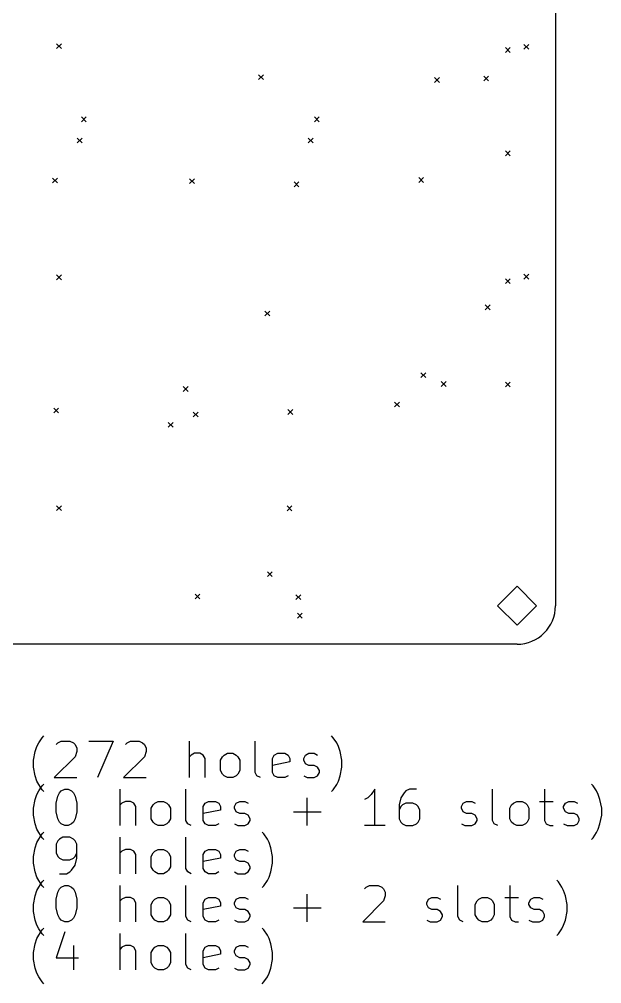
# Model space of a CAD drawing. Extents: x 40 to 137, y -218 to -60.
# Drawn here: x 88.5 to 136.5, y -218.5 to -139 of the extents above; entities that cross this region are included whole.
import ezdxf

# ---------------------------------------------------------------- set-up
doc = ezdxf.new("R2010")
doc.units = 0
doc.layers.add('BLACK', color=7, linetype='CONTINUOUS')

msp = doc.modelspace()

# ---------------------------------------------------------------- linework, layer by layer
at = {"layer": 'BLACK', "linetype": 'CONTINUOUS'}
for p, q in [((132.715, -62.738), (132.715, -187.325)), ((91.575, -141.024), (91.975, -141.424)), ((91.975, -141.024), (91.575, -141.424)), ((128.578, -141.341), (128.978, -141.742)), ((128.978, -141.341), (128.578, -141.742)), ((130.102, -141.088), (130.502, -141.487)), ((130.502, -141.088), (130.102, -141.487)), ((108.233, -143.577), (108.633, -143.977)), ((108.633, -143.577), (108.233, -143.977)), ((126.8, -143.691), (127.2, -144.091)), ((127.2, -143.691), (126.8, -144.091)), ((122.736, -143.818), (123.136, -144.218)), ((123.136, -143.818), (122.736, -144.218)), ((93.6149, -147.056), (94.0149, -147.457)), ((94.0149, -147.056), (93.6149, -147.457)), ((112.83, -147.056), (113.23, -147.457)), ((113.23, -147.056), (112.83, -147.457)), ((93.272, -148.796), (93.672, -149.196)), ((93.672, -148.796), (93.272, -149.196)), ((112.322, -148.796), (112.722, -149.196)), ((112.722, -148.796), (112.322, -149.196)), ((128.578, -149.85), (128.978, -150.25)), ((128.978, -149.85), (128.578, -150.25)), ((91.24, -152.098), (91.64, -152.498)), ((91.64, -152.098), (91.24, -152.498)), ((102.543, -152.149), (102.943, -152.549)), ((102.943, -152.149), (102.543, -152.549)), ((111.154, -152.403), (111.554, -152.803)), ((111.554, -152.403), (111.154, -152.803)), ((121.441, -152.048), (121.841, -152.448)), ((121.841, -152.048), (121.441, -152.448)), ((91.575, -160.074), (91.975, -160.474)), ((91.975, -160.074), (91.575, -160.474)), ((128.578, -160.391), (128.978, -160.791)), ((128.978, -160.391), (128.578, -160.791)), ((130.102, -160.01), (130.502, -160.41)), ((130.502, -160.01), (130.102, -160.41)), ((126.927, -162.55), (127.327, -162.951)), ((127.327, -162.55), (126.927, -162.951)), ((108.753, -163.046), (109.153, -163.446)), ((109.153, -163.046), (108.753, -163.446)), ((121.618, -168.126), (122.018, -168.526)), ((122.018, -168.126), (121.618, -168.526)), ((123.295, -168.862), (123.695, -169.262)), ((123.695, -168.862), (123.295, -169.262)), ((128.578, -168.9), (128.978, -169.3)), ((128.978, -168.9), (128.578, -169.3)), ((102.01, -169.269), (102.41, -169.669)), ((102.41, -169.269), (102.01, -169.669)), ((119.447, -170.552), (119.847, -170.951)), ((119.847, -170.552), (119.447, -170.951)), ((91.3416, -171.047), (91.7416, -171.447)), ((91.7416, -171.047), (91.3416, -171.447)), ((102.848, -171.377), (103.248, -171.777)), ((103.248, -171.377), (102.848, -171.777)), ((110.646, -171.174), (111.046, -171.574)), ((111.046, -171.174), (110.646, -171.574)), ((100.778, -172.228), (101.178, -172.628)), ((101.178, -172.228), (100.778, -172.628)), ((91.5702, -179.086), (91.9702, -179.486)), ((91.9702, -179.086), (91.5702, -179.486)), ((110.582, -179.099), (110.982, -179.499)), ((110.982, -179.099), (110.582, -179.499)), ((108.956, -184.522), (109.356, -184.921)), ((109.356, -184.522), (108.956, -184.921)), ((129.54, -185.725), (127.94, -187.325)), ((131.14, -187.325), (129.54, -185.725)), ((102.987, -186.363), (103.387, -186.763)), ((103.387, -186.363), (102.987, -186.763)), ((111.306, -186.427), (111.706, -186.826)), ((111.706, -186.427), (111.306, -186.826)), ((127.94, -187.325), (129.54, -188.925)), ((129.54, -188.925), (131.14, -187.325)), ((111.433, -187.951), (111.833, -188.35)), ((111.833, -187.951), (111.433, -188.35)), ((129.54, -190.5), (46.863, -190.5)), ((89.9559, -198.911), (90.0987, -198.625)), ((90.0987, -198.625), (90.3844, -198.196)), ((90.3844, -198.196), (90.5273, -198.054)), ((91.5273, -198.768), (91.6701, -198.625)), ((91.6701, -198.625), (91.9559, -198.482)), ((91.9559, -198.482), (92.6701, -198.482)), ((92.6701, -198.482), (92.9559, -198.625)), ((92.9559, -198.625), (93.0987, -198.768)), ((94.2416, -198.482), (96.2416, -198.482)), ((96.2416, -198.482), (94.9559, -201.482)), ((97.2416, -198.768), (97.3844, -198.625)), ((97.3844, -198.625), (97.6701, -198.482)), ((97.6701, -198.482), (98.3844, -198.482)), ((98.3844, -198.482), (98.6701, -198.625)), ((98.6701, -198.625), (98.813, -198.768)), ((102.527, -201.482), (102.527, -198.482)), ((107.956, -201.054), (107.956, -198.482)), ((114.384, -198.196), (114.242, -198.054)), ((114.67, -198.625), (114.384, -198.196)), ((114.813, -198.911), (114.67, -198.625)), ((89.6701, -200.054), (89.813, -199.339)), ((89.813, -199.339), (89.9559, -198.911)), ((93.0987, -198.768), (93.2416, -199.054)), ((93.2416, -199.339), (93.0987, -199.768)), ((93.2416, -199.054), (93.2416, -199.339)), ((98.813, -198.768), (98.9559, -199.054)), ((98.9559, -199.339), (98.813, -199.768)), ((98.9559, -199.054), (98.9559, -199.339)), ((114.956, -199.339), (114.813, -198.911)), ((115.099, -200.054), (114.956, -199.339)), ((89.6701, -200.625), (89.6701, -200.054)), ((93.0987, -199.768), (91.3844, -201.482)), ((98.813, -199.768), (97.0987, -201.482)), ((102.67, -199.625), (102.527, -199.768)), ((102.956, -199.482), (102.67, -199.625)), ((103.384, -199.482), (102.956, -199.482)), ((103.67, -199.625), (103.384, -199.482)), ((103.813, -199.911), (103.67, -199.625)), ((103.813, -201.482), (103.813, -199.911)), ((105.099, -200.054), (105.242, -199.768)), ((105.099, -200.911), (105.099, -200.054)), ((105.242, -199.768), (105.384, -199.625)), ((105.384, -199.625), (105.67, -199.482)), ((105.67, -199.482), (106.099, -199.482)), ((106.099, -199.482), (106.384, -199.625)), ((106.384, -199.625), (106.527, -199.768)), ((106.527, -199.768), (106.67, -200.054)), ((106.67, -200.054), (106.67, -200.911)), ((109.384, -199.911), (109.527, -199.625)), ((109.384, -201.054), (109.384, -199.911)), ((110.813, -200.196), (109.384, -200.482)), ((109.527, -199.625), (109.813, -199.482)), ((109.813, -199.482), (110.384, -199.482)), ((110.384, -199.482), (110.67, -199.625)), ((110.67, -199.625), (110.813, -199.911)), ((110.813, -199.911), (110.813, -200.196)), ((111.956, -199.911), (112.099, -199.625)), ((111.956, -200.054), (111.956, -199.911)), ((112.099, -200.339), (111.956, -200.054)), ((112.099, -199.625), (112.384, -199.482)), ((112.384, -199.482), (112.813, -199.482)), ((112.813, -199.482), (113.099, -199.625)), ((115.099, -200.625), (115.099, -200.054)), ((89.813, -201.339), (89.6701, -200.625)), ((105.242, -201.196), (105.099, -200.911)), ((106.67, -200.911), (106.527, -201.196)), ((112.384, -200.482), (112.099, -200.339)), ((112.813, -200.482), (112.384, -200.482)), ((113.099, -200.625), (112.813, -200.482)), ((113.242, -200.911), (113.099, -200.625)), ((113.242, -201.054), (113.242, -200.911)), ((114.956, -201.339), (115.099, -200.625)), ((89.9559, -201.768), (89.813, -201.339)), ((90.0987, -202.054), (89.9559, -201.768)), ((91.3844, -201.482), (93.2416, -201.482)), ((97.0987, -201.482), (98.9559, -201.482)), ((105.384, -201.339), (105.242, -201.196)), ((105.67, -201.482), (105.384, -201.339)), ((106.099, -201.482), (105.67, -201.482)), ((106.384, -201.339), (106.099, -201.482)), ((106.527, -201.196), (106.384, -201.339)), ((108.099, -201.339), (107.956, -201.054)), ((108.384, -201.482), (108.099, -201.339)), ((109.527, -201.339), (109.384, -201.054)), ((109.813, -201.482), (109.527, -201.339)), ((110.384, -201.482), (109.813, -201.482)), ((110.67, -201.339), (110.384, -201.482)), ((111.956, -201.339), (112.242, -201.482)), ((112.242, -201.482), (112.813, -201.482)), ((112.813, -201.482), (113.099, -201.339)), ((113.099, -201.339), (113.242, -201.054)), ((114.67, -202.054), (114.813, -201.768)), ((114.813, -201.768), (114.956, -201.339)), ((89.9559, -202.871), (90.0987, -202.585)), ((90.3844, -202.482), (90.0987, -202.054)), ((90.0987, -202.585), (90.3844, -202.156)), ((90.3844, -202.156), (90.5273, -202.014)), ((90.5273, -202.625), (90.3844, -202.482)), ((91.813, -202.728), (91.9559, -202.585)), ((91.9559, -202.585), (92.2416, -202.442)), ((92.2416, -202.442), (92.5273, -202.442)), ((92.5273, -202.442), (92.813, -202.585)), ((92.813, -202.585), (92.9559, -202.728)), ((96.813, -205.442), (96.813, -202.442)), ((102.242, -205.014), (102.242, -202.442)), ((114.242, -202.625), (114.384, -202.482)), ((114.384, -202.482), (114.67, -202.054)), ((117.813, -202.442), (117.527, -202.871)), ((117.813, -205.442), (117.813, -202.442)), ((120.384, -202.585), (120.242, -202.728)), ((120.67, -202.442), (120.384, -202.585)), ((121.242, -202.442), (120.67, -202.442)), ((127.527, -205.014), (127.527, -202.442)), ((131.813, -202.442), (131.813, -205.014)), ((135.813, -202.156), (135.67, -202.014)), ((136.099, -202.585), (135.813, -202.156)), ((136.242, -202.871), (136.099, -202.585)), ((89.6701, -204.014), (89.813, -203.299)), ((89.813, -203.299), (89.9559, -202.871)), ((91.5273, -203.585), (91.6701, -203.014)), ((91.6701, -203.014), (91.813, -202.728)), ((92.9559, -202.728), (93.0987, -203.014)), ((93.0987, -203.014), (93.2416, -203.585)), ((112.242, -205.442), (112.242, -203.156)), ((117.242, -203.156), (116.956, -203.299)), ((117.527, -202.871), (117.242, -203.156)), ((119.956, -203.156), (119.813, -203.728)), ((120.242, -202.728), (119.956, -203.156)), ((136.384, -203.299), (136.242, -202.871)), ((136.527, -204.014), (136.384, -203.299)), ((89.6701, -204.585), (89.6701, -204.014)), ((91.5273, -204.299), (91.5273, -203.585)), ((93.2416, -203.585), (93.2416, -204.299)), ((96.9559, -203.585), (96.813, -203.728)), ((97.2416, -203.442), (96.9559, -203.585)), ((97.6701, -203.442), (97.2416, -203.442)), ((97.9559, -203.585), (97.6701, -203.442)), ((98.0987, -203.871), (97.9559, -203.585)), ((98.0987, -205.442), (98.0987, -203.871)), ((99.3844, -204.014), (99.5273, -203.728)), ((99.3844, -204.871), (99.3844, -204.014)), ((99.5273, -203.728), (99.6701, -203.585)), ((99.6701, -203.585), (99.9559, -203.442)), ((99.9559, -203.442), (100.384, -203.442)), ((100.384, -203.442), (100.67, -203.585)), ((100.67, -203.585), (100.813, -203.728)), ((100.813, -203.728), (100.956, -204.014)), ((100.956, -204.014), (100.956, -204.871)), ((103.67, -203.871), (103.813, -203.585)), ((103.67, -205.014), (103.67, -203.871)), ((105.099, -204.156), (103.67, -204.442)), ((103.813, -203.585), (104.099, -203.442)), ((104.099, -203.442), (104.67, -203.442)), ((104.67, -203.442), (104.956, -203.585)), ((104.956, -203.585), (105.099, -203.871)), ((105.099, -203.871), (105.099, -204.156)), ((106.242, -203.871), (106.384, -203.585)), ((106.242, -204.014), (106.242, -203.871)), ((106.384, -204.299), (106.242, -204.014)), ((106.384, -203.585), (106.67, -203.442)), ((106.67, -203.442), (107.099, -203.442)), ((107.099, -203.442), (107.384, -203.585)), ((119.813, -203.728), (119.813, -204.871)), ((119.956, -203.871), (119.813, -204.156)), ((120.099, -203.728), (119.956, -203.871)), ((120.384, -203.585), (120.099, -203.728)), ((120.956, -203.585), (120.384, -203.585)), ((121.242, -203.728), (120.956, -203.585)), ((121.384, -203.871), (121.242, -203.728)), ((121.527, -204.156), (121.384, -203.871)), ((121.527, -204.871), (121.527, -204.156)), ((124.956, -203.871), (125.099, -203.585)), ((124.956, -204.014), (124.956, -203.871)), ((125.099, -204.299), (124.956, -204.014)), ((125.099, -203.585), (125.384, -203.442)), ((125.384, -203.442), (125.813, -203.442)), ((125.813, -203.442), (126.099, -203.585)), ((128.956, -204.014), (129.099, -203.728)), ((128.956, -204.871), (128.956, -204.014)), ((129.099, -203.728), (129.242, -203.585)), ((129.242, -203.585), (129.527, -203.442)), ((129.527, -203.442), (129.956, -203.442)), ((129.956, -203.442), (130.242, -203.585)), ((130.242, -203.585), (130.384, -203.728)), ((130.384, -203.728), (130.527, -204.014)), ((130.527, -204.014), (130.527, -204.871)), ((131.384, -203.442), (132.527, -203.442)), ((133.384, -203.871), (133.527, -203.585)), ((133.384, -204.014), (133.384, -203.871)), ((133.527, -204.299), (133.384, -204.014)), ((133.527, -203.585), (133.813, -203.442)), ((133.813, -203.442), (134.242, -203.442)), ((134.242, -203.442), (134.527, -203.585)), ((136.527, -204.585), (136.527, -204.014)), ((89.813, -205.299), (89.6701, -204.585)), ((91.6701, -204.871), (91.5273, -204.299)), ((91.813, -205.156), (91.6701, -204.871)), ((93.0987, -204.871), (92.9559, -205.156)), ((93.2416, -204.299), (93.0987, -204.871)), ((99.5273, -205.156), (99.3844, -204.871)), ((100.956, -204.871), (100.813, -205.156)), ((106.67, -204.442), (106.384, -204.299)), ((107.099, -204.442), (106.67, -204.442)), ((107.384, -204.585), (107.099, -204.442)), ((107.527, -204.871), (107.384, -204.585)), ((107.527, -205.014), (107.527, -204.871)), ((111.099, -204.299), (113.384, -204.299)), ((119.813, -204.871), (119.956, -205.156)), ((121.384, -205.156), (121.527, -204.871)), ((125.384, -204.442), (125.099, -204.299)), ((125.813, -204.442), (125.384, -204.442)), ((126.099, -204.585), (125.813, -204.442)), ((126.242, -204.871), (126.099, -204.585)), ((126.242, -205.014), (126.242, -204.871)), ((129.099, -205.156), (128.956, -204.871)), ((130.527, -204.871), (130.384, -205.156)), ((133.813, -204.442), (133.527, -204.299)), ((134.242, -204.442), (133.813, -204.442)), ((134.527, -204.585), (134.242, -204.442)), ((134.67, -204.871), (134.527, -204.585)), ((134.67, -205.014), (134.67, -204.871)), ((136.384, -205.299), (136.527, -204.585)), ((89.9559, -205.728), (89.813, -205.299)), ((90.0987, -206.014), (89.9559, -205.728)), ((91.9559, -205.299), (91.813, -205.156)), ((92.2416, -205.442), (91.9559, -205.299)), ((92.5273, -205.442), (92.2416, -205.442)), ((92.813, -205.299), (92.5273, -205.442)), ((92.9559, -205.156), (92.813, -205.299)), ((99.6701, -205.299), (99.5273, -205.156)), ((99.9559, -205.442), (99.6701, -205.299)), ((100.384, -205.442), (99.9559, -205.442)), ((100.67, -205.299), (100.384, -205.442)), ((100.813, -205.156), (100.67, -205.299)), ((102.384, -205.299), (102.242, -205.014)), ((102.67, -205.442), (102.384, -205.299)), ((103.813, -205.299), (103.67, -205.014)), ((104.099, -205.442), (103.813, -205.299)), ((104.67, -205.442), (104.099, -205.442)), ((104.956, -205.299), (104.67, -205.442)), ((106.242, -205.299), (106.527, -205.442)), ((106.527, -205.442), (107.099, -205.442)), ((107.099, -205.442), (107.384, -205.299)), ((107.384, -205.299), (107.527, -205.014)), ((118.67, -205.442), (116.956, -205.442)), ((119.956, -205.156), (120.099, -205.299)), ((120.099, -205.299), (120.384, -205.442)), ((120.384, -205.442), (120.956, -205.442)), ((120.956, -205.442), (121.242, -205.299)), ((121.242, -205.299), (121.384, -205.156)), ((124.956, -205.299), (125.242, -205.442)), ((125.242, -205.442), (125.813, -205.442)), ((125.813, -205.442), (126.099, -205.299)), ((126.099, -205.299), (126.242, -205.014)), ((127.67, -205.299), (127.527, -205.014)), ((127.956, -205.442), (127.67, -205.299)), ((129.242, -205.299), (129.099, -205.156)), ((129.527, -205.442), (129.242, -205.299)), ((129.956, -205.442), (129.527, -205.442)), ((130.242, -205.299), (129.956, -205.442)), ((130.384, -205.156), (130.242, -205.299)), ((131.813, -205.014), (131.956, -205.299)), ((131.956, -205.299), (132.242, -205.442)), ((132.242, -205.442), (132.527, -205.442)), ((133.384, -205.299), (133.67, -205.442)), ((133.67, -205.442), (134.242, -205.442)), ((134.242, -205.442), (134.527, -205.299)), ((134.527, -205.299), (134.67, -205.014)), ((136.099, -206.014), (136.242, -205.728)), ((136.242, -205.728), (136.384, -205.299)), ((89.9559, -206.831), (90.0987, -206.545)), ((90.3844, -206.442), (90.0987, -206.014)), ((90.0987, -206.545), (90.3844, -206.116)), ((90.3844, -206.116), (90.5273, -205.974)), ((90.5273, -206.585), (90.3844, -206.442)), ((91.813, -206.545), (91.6701, -206.688)), ((92.0987, -206.402), (91.813, -206.545)), ((92.6701, -206.402), (92.0987, -206.402)), ((92.9559, -206.545), (92.6701, -206.402)), ((93.0987, -206.688), (92.9559, -206.545)), ((96.813, -209.402), (96.813, -206.402)), ((102.242, -208.974), (102.242, -206.402)), ((108.67, -206.116), (108.527, -205.974)), ((108.956, -206.545), (108.67, -206.116)), ((109.099, -206.831), (108.956, -206.545)), ((135.67, -206.585), (135.813, -206.442)), ((135.813, -206.442), (136.099, -206.014)), ((89.6701, -207.974), (89.813, -207.259)), ((89.813, -207.259), (89.9559, -206.831)), ((91.6701, -206.688), (91.5273, -206.974)), ((91.5273, -206.974), (91.5273, -207.688)), ((93.2416, -206.974), (93.0987, -206.688)), ((93.2416, -208.116), (93.2416, -206.974)), ((109.242, -207.259), (109.099, -206.831)), ((109.384, -207.974), (109.242, -207.259)), ((89.6701, -208.545), (89.6701, -207.974)), ((91.5273, -207.688), (91.6701, -207.974)), ((91.6701, -207.974), (91.813, -208.116)), ((91.813, -208.116), (92.0987, -208.259)), ((92.6701, -208.259), (92.9559, -208.116)), ((92.9559, -208.116), (93.0987, -207.974)), ((93.0987, -207.974), (93.2416, -207.688)), ((93.0987, -208.688), (93.2416, -208.116)), ((96.9559, -207.545), (96.813, -207.688)), ((97.2416, -207.402), (96.9559, -207.545)), ((97.6701, -207.402), (97.2416, -207.402)), ((97.9559, -207.545), (97.6701, -207.402)), ((98.0987, -207.831), (97.9559, -207.545)), ((98.0987, -209.402), (98.0987, -207.831)), ((99.3844, -207.974), (99.5273, -207.688)), ((99.3844, -208.831), (99.3844, -207.974)), ((99.5273, -207.688), (99.6701, -207.545)), ((99.6701, -207.545), (99.9559, -207.402)), ((99.9559, -207.402), (100.384, -207.402)), ((100.384, -207.402), (100.67, -207.545)), ((100.67, -207.545), (100.813, -207.688)), ((100.813, -207.688), (100.956, -207.974)), ((100.956, -207.974), (100.956, -208.831)), ((103.67, -207.831), (103.813, -207.545)), ((103.67, -208.974), (103.67, -207.831)), ((105.099, -208.116), (103.67, -208.402)), ((103.813, -207.545), (104.099, -207.402)), ((104.099, -207.402), (104.67, -207.402)), ((104.67, -207.402), (104.956, -207.545)), ((104.956, -207.545), (105.099, -207.831)), ((105.099, -207.831), (105.099, -208.116)), ((106.242, -207.831), (106.384, -207.545)), ((106.242, -207.974), (106.242, -207.831)), ((106.384, -208.259), (106.242, -207.974)), ((106.384, -207.545), (106.67, -207.402)), ((106.67, -207.402), (107.099, -207.402)), ((107.099, -207.402), (107.384, -207.545)), ((109.384, -208.545), (109.384, -207.974)), ((89.813, -209.259), (89.6701, -208.545)), ((92.0987, -208.259), (92.6701, -208.259)), ((92.813, -209.116), (93.0987, -208.688)), ((99.5273, -209.116), (99.3844, -208.831)), ((100.956, -208.831), (100.813, -209.116)), ((106.67, -208.402), (106.384, -208.259)), ((107.099, -208.402), (106.67, -208.402)), ((107.384, -208.545), (107.099, -208.402)), ((107.527, -208.831), (107.384, -208.545)), ((107.527, -208.974), (107.527, -208.831)), ((109.242, -209.259), (109.384, -208.545)), ((89.9559, -209.688), (89.813, -209.259)), ((90.0987, -209.974), (89.9559, -209.688)), ((91.813, -209.402), (92.3844, -209.402)), ((92.3844, -209.402), (92.6701, -209.259)), ((92.6701, -209.259), (92.813, -209.116)), ((99.6701, -209.259), (99.5273, -209.116)), ((99.9559, -209.402), (99.6701, -209.259)), ((100.384, -209.402), (99.9559, -209.402)), ((100.67, -209.259), (100.384, -209.402)), ((100.813, -209.116), (100.67, -209.259)), ((102.384, -209.259), (102.242, -208.974)), ((102.67, -209.402), (102.384, -209.259)), ((103.813, -209.259), (103.67, -208.974)), ((104.099, -209.402), (103.813, -209.259)), ((104.67, -209.402), (104.099, -209.402)), ((104.956, -209.259), (104.67, -209.402)), ((106.242, -209.259), (106.527, -209.402)), ((106.527, -209.402), (107.099, -209.402)), ((107.099, -209.402), (107.384, -209.259)), ((107.384, -209.259), (107.527, -208.974)), ((108.956, -209.974), (109.099, -209.688)), ((109.099, -209.688), (109.242, -209.259)), ((89.9559, -210.791), (90.0987, -210.505)), ((90.3844, -210.402), (90.0987, -209.974)), ((90.0987, -210.505), (90.3844, -210.076)), ((90.3844, -210.076), (90.5273, -209.934)), ((90.5273, -210.545), (90.3844, -210.402)), ((91.813, -210.648), (91.9559, -210.505)), ((91.9559, -210.505), (92.2416, -210.362)), ((92.2416, -210.362), (92.5273, -210.362)), ((92.5273, -210.362), (92.813, -210.505)), ((92.813, -210.505), (92.9559, -210.648)), ((96.813, -213.362), (96.813, -210.362)), ((102.242, -212.934), (102.242, -210.362)), ((108.527, -210.545), (108.67, -210.402)), ((108.67, -210.402), (108.956, -209.974)), ((116.956, -210.648), (117.099, -210.505)), ((117.099, -210.505), (117.384, -210.362)), ((117.384, -210.362), (118.099, -210.362)), ((118.099, -210.362), (118.384, -210.505)), ((118.384, -210.505), (118.527, -210.648)), ((124.67, -212.934), (124.67, -210.362)), ((128.956, -210.362), (128.956, -212.934)), ((132.956, -210.076), (132.813, -209.934)), ((133.242, -210.505), (132.956, -210.076)), ((133.384, -210.791), (133.242, -210.505)), ((89.6701, -211.934), (89.813, -211.219)), ((89.813, -211.219), (89.9559, -210.791)), ((91.5273, -211.505), (91.6701, -210.934)), ((91.6701, -210.934), (91.813, -210.648)), ((92.9559, -210.648), (93.0987, -210.934)), ((93.0987, -210.934), (93.2416, -211.505)), ((112.242, -213.362), (112.242, -211.076)), ((118.527, -210.648), (118.67, -210.934)), ((118.67, -211.219), (118.527, -211.648)), ((118.67, -210.934), (118.67, -211.219)), ((133.527, -211.219), (133.384, -210.791)), ((133.67, -211.934), (133.527, -211.219)), ((89.6701, -212.505), (89.6701, -211.934)), ((91.5273, -212.219), (91.5273, -211.505)), ((93.2416, -211.505), (93.2416, -212.219)), ((96.9559, -211.505), (96.813, -211.648)), ((97.2416, -211.362), (96.9559, -211.505)), ((97.6701, -211.362), (97.2416, -211.362)), ((97.9559, -211.505), (97.6701, -211.362)), ((98.0987, -211.791), (97.9559, -211.505)), ((98.0987, -213.362), (98.0987, -211.791)), ((99.3844, -211.934), (99.5273, -211.648)), ((99.3844, -212.791), (99.3844, -211.934)), ((99.5273, -211.648), (99.6701, -211.505)), ((99.6701, -211.505), (99.9559, -211.362)), ((99.9559, -211.362), (100.384, -211.362)), ((100.384, -211.362), (100.67, -211.505)), ((100.67, -211.505), (100.813, -211.648)), ((100.813, -211.648), (100.956, -211.934)), ((100.956, -211.934), (100.956, -212.791)), ((103.67, -211.791), (103.813, -211.505)), ((103.67, -212.934), (103.67, -211.791)), ((105.099, -212.076), (103.67, -212.362)), ((103.813, -211.505), (104.099, -211.362)), ((104.099, -211.362), (104.67, -211.362)), ((104.67, -211.362), (104.956, -211.505)), ((104.956, -211.505), (105.099, -211.791)), ((105.099, -211.791), (105.099, -212.076)), ((106.242, -211.791), (106.384, -211.505)), ((106.242, -211.934), (106.242, -211.791)), ((106.384, -212.219), (106.242, -211.934)), ((106.384, -211.505), (106.67, -211.362)), ((106.67, -211.362), (107.099, -211.362)), ((107.099, -211.362), (107.384, -211.505)), ((118.527, -211.648), (116.813, -213.362)), ((122.099, -211.791), (122.242, -211.505)), ((122.099, -211.934), (122.099, -211.791)), ((122.242, -212.219), (122.099, -211.934)), ((122.242, -211.505), (122.527, -211.362)), ((122.527, -211.362), (122.956, -211.362)), ((122.956, -211.362), (123.242, -211.505)), ((126.099, -211.934), (126.242, -211.648)), ((126.099, -212.791), (126.099, -211.934)), ((126.242, -211.648), (126.384, -211.505)), ((126.384, -211.505), (126.67, -211.362)), ((126.67, -211.362), (127.099, -211.362)), ((127.099, -211.362), (127.384, -211.505)), ((127.384, -211.505), (127.527, -211.648)), ((127.527, -211.648), (127.67, -211.934)), ((127.67, -211.934), (127.67, -212.791)), ((128.527, -211.362), (129.67, -211.362)), ((130.527, -211.791), (130.67, -211.505)), ((130.527, -211.934), (130.527, -211.791)), ((130.67, -212.219), (130.527, -211.934)), ((130.67, -211.505), (130.956, -211.362)), ((130.956, -211.362), (131.384, -211.362)), ((131.384, -211.362), (131.67, -211.505)), ((133.67, -212.505), (133.67, -211.934)), ((89.813, -213.219), (89.6701, -212.505)), ((91.6701, -212.791), (91.5273, -212.219)), ((91.813, -213.076), (91.6701, -212.791)), ((93.0987, -212.791), (92.9559, -213.076)), ((93.2416, -212.219), (93.0987, -212.791)), ((99.5273, -213.076), (99.3844, -212.791)), ((100.956, -212.791), (100.813, -213.076)), ((106.67, -212.362), (106.384, -212.219)), ((107.099, -212.362), (106.67, -212.362)), ((107.384, -212.505), (107.099, -212.362)), ((107.527, -212.791), (107.384, -212.505)), ((107.527, -212.934), (107.527, -212.791)), ((111.099, -212.219), (113.384, -212.219)), ((122.527, -212.362), (122.242, -212.219)), ((122.956, -212.362), (122.527, -212.362)), ((123.242, -212.505), (122.956, -212.362)), ((123.384, -212.791), (123.242, -212.505)), ((123.384, -212.934), (123.384, -212.791)), ((126.242, -213.076), (126.099, -212.791)), ((127.67, -212.791), (127.527, -213.076)), ((130.956, -212.362), (130.67, -212.219)), ((131.384, -212.362), (130.956, -212.362)), ((131.67, -212.505), (131.384, -212.362)), ((131.813, -212.791), (131.67, -212.505)), ((131.813, -212.934), (131.813, -212.791)), ((133.527, -213.219), (133.67, -212.505)), ((89.9559, -213.648), (89.813, -213.219)), ((90.0987, -213.934), (89.9559, -213.648)), ((91.9559, -213.219), (91.813, -213.076)), ((92.2416, -213.362), (91.9559, -213.219)), ((92.5273, -213.362), (92.2416, -213.362)), ((92.813, -213.219), (92.5273, -213.362)), ((92.9559, -213.076), (92.813, -213.219)), ((99.6701, -213.219), (99.5273, -213.076)), ((99.9559, -213.362), (99.6701, -213.219)), ((100.384, -213.362), (99.9559, -213.362)), ((100.67, -213.219), (100.384, -213.362)), ((100.813, -213.076), (100.67, -213.219)), ((102.384, -213.219), (102.242, -212.934)), ((102.67, -213.362), (102.384, -213.219)), ((103.813, -213.219), (103.67, -212.934)), ((104.099, -213.362), (103.813, -213.219)), ((104.67, -213.362), (104.099, -213.362)), ((104.956, -213.219), (104.67, -213.362)), ((106.242, -213.219), (106.527, -213.362)), ((106.527, -213.362), (107.099, -213.362)), ((107.099, -213.362), (107.384, -213.219)), ((107.384, -213.219), (107.527, -212.934)), ((116.813, -213.362), (118.67, -213.362)), ((122.099, -213.219), (122.384, -213.362)), ((122.384, -213.362), (122.956, -213.362)), ((122.956, -213.362), (123.242, -213.219)), ((123.242, -213.219), (123.384, -212.934)), ((124.813, -213.219), (124.67, -212.934)), ((125.099, -213.362), (124.813, -213.219)), ((126.384, -213.219), (126.242, -213.076)), ((126.67, -213.362), (126.384, -213.219)), ((127.099, -213.362), (126.67, -213.362)), ((127.384, -213.219), (127.099, -213.362)), ((127.527, -213.076), (127.384, -213.219)), ((128.956, -212.934), (129.099, -213.219)), ((129.099, -213.219), (129.384, -213.362)), ((129.384, -213.362), (129.67, -213.362)), ((130.527, -213.219), (130.813, -213.362)), ((130.813, -213.362), (131.384, -213.362)), ((131.384, -213.362), (131.67, -213.219)), ((131.67, -213.219), (131.813, -212.934)), ((133.242, -213.934), (133.384, -213.648)), ((133.384, -213.648), (133.527, -213.219)), ((89.9559, -214.751), (90.0987, -214.465)), ((90.3844, -214.362), (90.0987, -213.934)), ((90.0987, -214.465), (90.3844, -214.036)), ((90.3844, -214.036), (90.5273, -213.894)), ((90.5273, -214.505), (90.3844, -214.362)), ((92.2416, -214.179), (91.5273, -216.322)), ((96.813, -217.322), (96.813, -214.322)), ((102.242, -216.894), (102.242, -214.322)), ((108.67, -214.036), (108.527, -213.894)), ((108.956, -214.465), (108.67, -214.036)), ((109.099, -214.751), (108.956, -214.465)), ((132.813, -214.505), (132.956, -214.362)), ((132.956, -214.362), (133.242, -213.934)), ((89.6701, -215.894), (89.813, -215.179)), ((89.813, -215.179), (89.9559, -214.751)), ((109.242, -215.179), (109.099, -214.751)), ((109.384, -215.894), (109.242, -215.179)), ((89.6701, -216.465), (89.6701, -215.894)), ((92.9559, -215.322), (92.9559, -217.322)), ((96.9559, -215.465), (96.813, -215.608)), ((97.2416, -215.322), (96.9559, -215.465)), ((97.6701, -215.322), (97.2416, -215.322)), ((97.9559, -215.465), (97.6701, -215.322)), ((98.0987, -215.751), (97.9559, -215.465)), ((98.0987, -217.322), (98.0987, -215.751)), ((99.3844, -215.894), (99.5273, -215.608)), ((99.3844, -216.751), (99.3844, -215.894)), ((99.5273, -215.608), (99.6701, -215.465)), ((99.6701, -215.465), (99.9559, -215.322)), ((99.9559, -215.322), (100.384, -215.322)), ((100.384, -215.322), (100.67, -215.465)), ((100.67, -215.465), (100.813, -215.608)), ((100.813, -215.608), (100.956, -215.894)), ((100.956, -215.894), (100.956, -216.751)), ((103.67, -215.751), (103.813, -215.465)), ((103.67, -216.894), (103.67, -215.751)), ((105.099, -216.036), (103.67, -216.322)), ((103.813, -215.465), (104.099, -215.322)), ((104.099, -215.322), (104.67, -215.322)), ((104.67, -215.322), (104.956, -215.465)), ((104.956, -215.465), (105.099, -215.751)), ((105.099, -215.751), (105.099, -216.036)), ((106.242, -215.751), (106.384, -215.465)), ((106.242, -215.894), (106.242, -215.751)), ((106.384, -216.179), (106.242, -215.894)), ((106.384, -215.465), (106.67, -215.322)), ((106.67, -215.322), (107.099, -215.322)), ((107.099, -215.322), (107.384, -215.465)), ((109.384, -216.465), (109.384, -215.894)), ((89.813, -217.179), (89.6701, -216.465)), ((91.5273, -216.322), (93.3844, -216.322)), ((99.5273, -217.036), (99.3844, -216.751)), ((100.956, -216.751), (100.813, -217.036)), ((102.384, -217.179), (102.242, -216.894)), ((103.813, -217.179), (103.67, -216.894)), ((106.67, -216.322), (106.384, -216.179)), ((107.099, -216.322), (106.67, -216.322)), ((107.384, -216.465), (107.099, -216.322)), ((107.527, -216.751), (107.384, -216.465)), ((107.384, -217.179), (107.527, -216.894)), ((107.527, -216.894), (107.527, -216.751)), ((109.242, -217.179), (109.384, -216.465)), ((89.9559, -217.608), (89.813, -217.179)), ((90.0987, -217.894), (89.9559, -217.608)), ((99.6701, -217.179), (99.5273, -217.036)), ((99.9559, -217.322), (99.6701, -217.179)), ((100.384, -217.322), (99.9559, -217.322)), ((100.67, -217.179), (100.384, -217.322)), ((100.813, -217.036), (100.67, -217.179)), ((102.67, -217.322), (102.384, -217.179)), ((104.099, -217.322), (103.813, -217.179)), ((104.67, -217.322), (104.099, -217.322)), ((104.956, -217.179), (104.67, -217.322)), ((106.242, -217.179), (106.527, -217.322)), ((106.527, -217.322), (107.099, -217.322)), ((107.099, -217.322), (107.384, -217.179)), ((108.956, -217.894), (109.099, -217.608)), ((109.099, -217.608), (109.242, -217.179)), ((90.3844, -218.322), (90.0987, -217.894)), ((90.5273, -218.465), (90.3844, -218.322)), ((108.527, -218.465), (108.67, -218.322)), ((108.67, -218.322), (108.956, -217.894))]:
    msp.add_line(p, q, dxfattribs=at)
at = {"layer": 'BLACK'}
msp.add_arc((129.54, -187.325), 3.175, -90, 0, dxfattribs=at)

doc.saveas('drawing.dxf')
